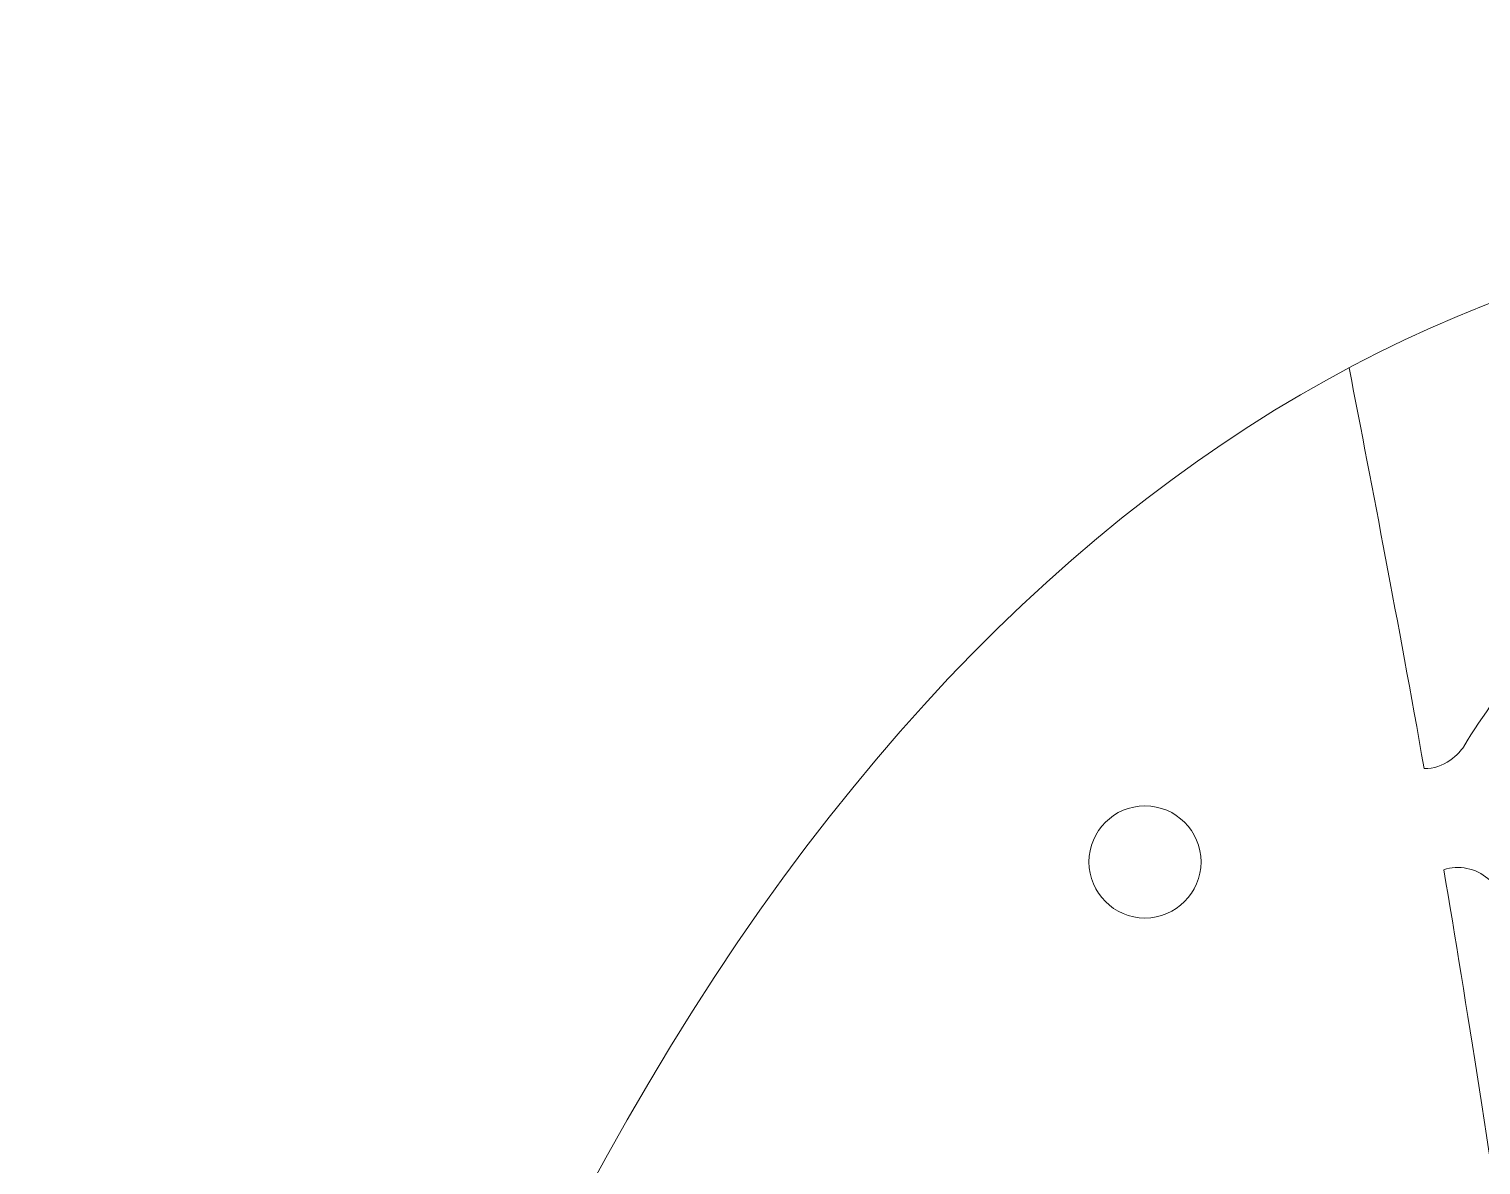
# Model space of a CAD drawing. Header units: inches. Extents: x -160 to 752, y 28 to 782.
# Drawn here: x -160.5 to -13.6, y 667 to 781.9 of the extents above; entities that cross this region are included whole.
import ezdxf

# ---------------------------------------------------------------- set-up
doc = ezdxf.new("R2010")
doc.units = ezdxf.units.IN
doc.header["$MEASUREMENT"] = 0
doc.layers.add('_U+0421_U+043B_U+043E_U+0439 1', color=7, linetype='Continuous')

# ---------------------------------------------------------------- blocks, each defined once
blk = doc.blocks.new('block 2')
at = {"layer": '_U+0421_U+043B_U+043E_U+0439 1', "color": 12, "lineweight": 9, "true_color": 0xe30513}
for points, knots in [([(305.09, 27.81), (184.24, 132.09), (55.29, 227.61), (-54.65, 344.61), (-130.38, 432.04), (-160.47, 554.53), (-106.38, 659.79), (-61.65, 746.82), (0.67, 769.94), (55.4, 761.15), (152.47, 745.58), (244.36, 626.03), (305, 559.17), (383.27, 640.56), (469.58, 781.89), (597.36, 753.44), (657.3, 740.1), (700.3, 699.79), (723.45, 645.65), (746.6, 591.54), (751.52, 539.49), (735.49, 482.62), (690.02, 321.27), (429.51, 136.47), (305.09, 27.81), (305.09, 27.81), (305.09, 27.81), (305.09, 27.81)], [0, 0, 0, 0, 1, 1, 1, 2, 2, 2, 3, 3, 3, 4, 4, 4, 5, 5, 5, 6, 6, 6, 7, 7, 7, 8, 8, 8, 9, 9, 9, 9]), ([(-74.6, 369.93), (-51.73, 392.1), (-28.86, 414.27), (-14.44, 445.06), (-12.86, 444.77), (-11.31, 443.51), (-10.8, 442.02), (-9.23, 437.38), (-6.3, 430.75), (-2.46, 427.86), (-0.59, 426.45), (1.41, 425.89), (3.74, 425.97), (6.08, 426.04), (8.19, 427.06), (9.54, 429.08), (12.43, 433.4), (6.17, 439.65), (2.83, 443.9), (6.79, 444.41), (15.64, 445.65), (17.61, 449.01), (18.72, 450.91), (18.76, 453.55), (16.18, 456.45), (13.07, 459.97), (8.11, 460.61), (3.79, 459.07), (0.63, 457.79), (-2.67, 456.6), (-6.11, 454.71), (-6.7, 454.39), (-8.8, 453.59), (-10.41, 454.7), (-7.37, 462.48), (-4.97, 470.27), (-3.11, 479.25), (7.32, 529.36), (-2.38, 600), (-9.7, 648.16), (-12.62, 667.31), (-15.06, 683.43), (-17.37, 696.89), (-15.87, 697.44), (-14.1, 697.02), (-12.9, 696), (-9.17, 692.83), (-3.26, 688.64), (1.52, 688.12), (3.85, 687.87), (5.86, 688.41), (7.82, 689.67), (9.79, 690.94), (11.08, 692.89), (11.2, 695.32), (11.47, 700.51), (2.89, 702.67), (-2.15, 704.61), (0.99, 707.07), (7.95, 712.67), (7.91, 716.57), (7.9, 718.77), (6.58, 721.06), (2.88, 722.23), (-1.6, 723.65), (-6.19, 721.66), (-9.11, 718.12), (-11.16, 715.4), (-13.39, 712.69), (-15.37, 709.3), (-15.71, 708.72), (-17.4, 707.02), (-19.35, 707.13), (-22.07, 722.42), (-24.5, 735.04), (-26.94, 747.65)], [0, 0, 0, 0, 1, 1, 1, 2, 2, 2, 3, 3, 3, 4, 4, 4, 5, 5, 5, 6, 6, 6, 7, 7, 7, 8, 8, 8, 9, 9, 9, 10, 10, 10, 11, 11, 11, 12, 12, 12, 13, 13, 13, 14, 14, 14, 15, 15, 15, 16, 16, 16, 17, 17, 17, 18, 18, 18, 19, 19, 19, 20, 20, 20, 21, 21, 21, 22, 22, 22, 23, 23, 23, 24, 24, 24, 25, 25, 25, 25]), ([(-47.59, 703.35), (-44.46, 703.35), (-41.92, 700.81), (-41.92, 697.68), (-41.92, 694.55), (-44.46, 692.01), (-47.59, 692.01), (-50.72, 692.01), (-53.26, 694.55), (-53.26, 697.68), (-53.26, 700.81), (-50.72, 703.35), (-47.59, 703.35), (-47.59, 703.35), (-47.59, 703.35), (-47.59, 703.35)], [0, 0, 0, 0, 1, 1, 1, 2, 2, 2, 3, 3, 3, 4, 4, 4, 5, 5, 5, 5])]:
    blk.add_open_spline(points, degree=3, knots=knots, dxfattribs=at)

msp = doc.modelspace()

# ---------------------------------------------------------------- block references
at = {"layer": '_U+0421_U+043B_U+043E_U+0439 1'}
msp.add_blockref('block 2', (0, 0), dxfattribs=at)

doc.saveas('drawing.dxf')
